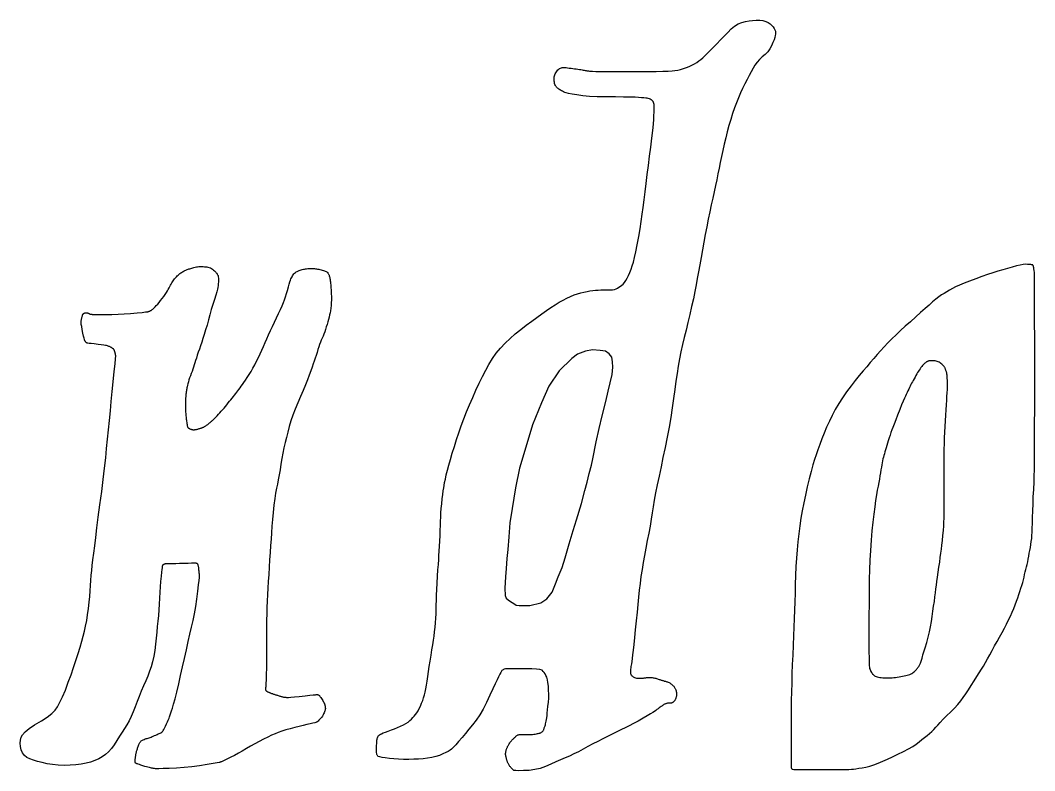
# Model space of a CAD drawing. Header units: millimetres. Extents: x 18.82 to 24.68, y 13.25 to 16.23.
# Drawn here: x 21.241 to 24.679, y 13.547 to 16.089 of the extents above; entities that cross this region are included whole.
import ezdxf

# ---------------------------------------------------------------- set-up
doc = ezdxf.new("R2010")
doc.units = ezdxf.units.MM
doc.layers.add('shape_1', color=5, linetype='Continuous')

msp = doc.modelspace()

# ---------------------------------------------------------------- linework, layer by layer
at = {"layer": 'shape_1'}
for points in [[(22.4616, 13.6702), (22.4656, 13.6722), (22.4714, 13.6747), (22.4789, 13.6777), (22.4882, 13.6811), (22.4992, 13.6849), (22.5099, 13.689), (22.5202, 13.6932), (22.5301, 13.6976), (22.5397, 13.7022), (22.5482, 13.7069), (22.5555, 13.7117), (22.5617, 13.7166), (22.5669, 13.7216), (22.5718, 13.7267), (22.5764, 13.7321), (22.5808, 13.7376), (22.585, 13.7432), (22.5892, 13.7498), (22.5933, 13.7573), (22.5974, 13.7658), (22.6014, 13.7752), (22.605, 13.7846), (22.6081, 13.7941), (22.6108, 13.8037), (22.613, 13.8133), (22.6152, 13.8244), (22.6175, 13.8369), (22.6198, 13.8508), (22.6221, 13.8662), (22.6246, 13.8826), (22.6274, 13.9), (22.6303, 13.9184), (22.6335, 13.9378), (22.6364, 13.956), (22.639, 13.9729), (22.6414, 13.9887), (22.6435, 14.0031), (22.6454, 14.0179), (22.647, 14.0328), (22.6483, 14.0481), (22.6494, 14.0636), (22.6502, 14.0789), (22.6508, 14.0941), (22.6512, 14.1091), (22.6514, 14.124), (22.6519, 14.1412), (22.6528, 14.1605), (22.654, 14.1821), (22.6555, 14.206), (22.6569, 14.2272), (22.6581, 14.2459), (22.6592, 14.2621), (22.6602, 14.2757), (22.6612, 14.2907), (22.6622, 14.307), (22.6631, 14.3248), (22.6641, 14.3439), (22.6648, 14.3616), (22.6654, 14.3778), (22.6659, 14.3926), (22.6661, 14.4059), (22.6668, 14.4201), (22.668, 14.4352), (22.6696, 14.4511), (22.6716, 14.468), (22.6734, 14.4826), (22.675, 14.4949), (22.6764, 14.5051), (22.6776, 14.513), (22.6794, 14.5229), (22.682, 14.5348), (22.6851, 14.5487), (22.6889, 14.5646), (22.6936, 14.5822), (22.699, 14.6016), (22.7053, 14.6226), (22.7124, 14.6454), (22.7198, 14.6684), (22.7277, 14.6916), (22.736, 14.715), (22.7447, 14.7387), (22.754, 14.7626), (22.7639, 14.7868), (22.7745, 14.8112), (22.7857, 14.8359), (22.7968, 14.8595), (22.8077, 14.882), (22.8186, 14.9033), (22.8293, 14.9235), (22.8413, 14.9428), (22.8546, 14.9612), (22.8691, 14.9787), (22.8849, 14.9953), (22.9015, 15.0114), (22.9189, 15.0268), (22.9371, 15.0417), (22.9562, 15.056), (22.9745, 15.0695), (22.9919, 15.0823), (23.0086, 15.0944), (23.0245, 15.1057), (23.0397, 15.116), (23.0542, 15.1254), (23.068, 15.1338), (23.0812, 15.1413), (23.094, 15.1479), (23.1063, 15.1536), (23.1183, 15.1584), (23.1298, 15.1623), (23.1409, 15.1656), (23.1516, 15.1684), (23.1619, 15.1706), (23.1717, 15.1723), (23.1814, 15.1736), (23.1907, 15.1745), (23.1999, 15.1752), (23.2088, 15.1755), (23.2174, 15.1757), (23.2257, 15.1757), (23.2337, 15.1757), (23.2413, 15.1755), (23.2484, 15.176), (23.2547, 15.1772), (23.2604, 15.179), (23.2654, 15.1816), (23.2703, 15.1845), (23.2751, 15.1878), (23.2798, 15.1914), (23.2844, 15.1954), (23.289, 15.2008), (23.2936, 15.2074), (23.2983, 15.2154), (23.303, 15.2247), (23.3074, 15.2347), (23.3116, 15.2455), (23.3155, 15.257), (23.3191, 15.2692), (23.3231, 15.2853), (23.3275, 15.305), (23.3322, 15.3286), (23.3373, 15.356), (23.3418, 15.3823), (23.3458, 15.4076), (23.3492, 15.4319), (23.352, 15.4552), (23.3551, 15.4803), (23.3585, 15.5073), (23.3621, 15.5361), (23.366, 15.5667), (23.3699, 15.5974), (23.3738, 15.6281), (23.3778, 15.6589), (23.3818, 15.6897), (23.3849, 15.7159), (23.387, 15.7375), (23.3883, 15.7545), (23.3887, 15.7669), (23.389, 15.7775), (23.3892, 15.7864), (23.3894, 15.7935), (23.3895, 15.7988), (23.3892, 15.8035), (23.3885, 15.8075), (23.3873, 15.8109), (23.3857, 15.8135), (23.3838, 15.8159), (23.3816, 15.8181), (23.3791, 15.8199), (23.3763, 15.8214), (23.3732, 15.8227), (23.3696, 15.8238), (23.3656, 15.8246), (23.3613, 15.8252), (23.355, 15.8259), (23.3468, 15.8266), (23.3367, 15.8273), (23.3247, 15.828), (23.3076, 15.8286), (23.2854, 15.829), (23.2582, 15.8292), (23.2258, 15.8292), (23.1966, 15.8299), (23.1705, 15.8312), (23.1474, 15.8333), (23.1274, 15.836), (23.1113, 15.8385), (23.0992, 15.8408), (23.091, 15.8428), (23.0867, 15.8447), (23.0827, 15.8466), (23.0789, 15.8484), (23.0754, 15.8503), (23.0722, 15.8521), (23.0693, 15.8539), (23.0667, 15.8557), (23.0644, 15.8574), (23.0624, 15.859), (23.0605, 15.8606), (23.0588, 15.8623), (23.0572, 15.8641), (23.0558, 15.8658), (23.0546, 15.8682), (23.0534, 15.8712), (23.0523, 15.8747), (23.0514, 15.8789), (23.0507, 15.8829), (23.0504, 15.8867), (23.0503, 15.8903), (23.0505, 15.8937), (23.0511, 15.8971), (23.0519, 15.9006), (23.053, 15.9041), (23.0544, 15.9077), (23.0561, 15.9111), (23.0582, 15.9144), (23.0606, 15.9176), (23.0634, 15.9206), (23.0663, 15.9231), (23.0692, 15.9252), (23.0721, 15.9268), (23.0752, 15.9279), (23.0782, 15.9286), (23.0813, 15.929), (23.0844, 15.9291), (23.0876, 15.9289), (23.0915, 15.9285), (23.0962, 15.928), (23.1016, 15.9273), (23.1079, 15.9264), (23.1139, 15.9256), (23.1198, 15.9248), (23.1256, 15.9241), (23.1311, 15.9235), (23.1363, 15.9228), (23.141, 15.922), (23.1452, 15.9213), (23.1491, 15.9205), (23.1527, 15.9198), (23.156, 15.9192), (23.159, 15.9186), (23.1618, 15.9182), (23.1645, 15.9178), (23.1673, 15.9173), (23.1702, 15.9169), (23.1731, 15.9165), (23.1801, 15.9162), (23.1915, 15.916), (23.207, 15.9159), (23.2268, 15.9159), (23.2461, 15.9159), (23.2649, 15.9159), (23.2832, 15.9159), (23.3011, 15.9159), (23.3213, 15.9159), (23.3438, 15.9159), (23.3687, 15.9159), (23.3958, 15.9159), (23.4184, 15.9161), (23.4367, 15.9166), (23.4505, 15.9174), (23.4598, 15.9184), (23.4693, 15.9201), (23.4789, 15.9224), (23.4887, 15.9253), (23.4987, 15.9289), (23.5082, 15.9328), (23.5172, 15.9369), (23.5258, 15.9414), (23.5339, 15.9462), (23.5414, 15.9511), (23.5482, 15.9563), (23.5544, 15.9616), (23.5599, 15.9671), (23.5674, 15.9746), (23.5768, 15.9841), (23.5882, 15.9956), (23.6015, 16.0092), (23.6144, 16.0223), (23.6269, 16.0351), (23.6389, 16.0475), (23.6505, 16.0595), (23.6623, 16.0692), (23.6743, 16.0767), (23.6864, 16.0818), (23.6988, 16.0847), (23.711, 16.0868), (23.7232, 16.0882), (23.7353, 16.0889), (23.7474, 16.0889), (23.7582, 16.0877), (23.7677, 16.0852), (23.776, 16.0814), (23.783, 16.0764), (23.7888, 16.0714), (23.7933, 16.0665), (23.7967, 16.0616), (23.7989, 16.0568), (23.8003, 16.0519), (23.801, 16.047), (23.8009, 16.0421), (23.8001, 16.0371), (23.7984, 16.0307), (23.7957, 16.0227), (23.7921, 16.0133), (23.7875, 16.0023), (23.7816, 15.992), (23.7743, 15.9824), (23.7655, 15.9734), (23.7554, 15.9651), (23.7462, 15.9563), (23.7381, 15.9469), (23.7311, 15.9369), (23.725, 15.9263), (23.7185, 15.9147), (23.7117, 15.9021), (23.7044, 15.8884), (23.6967, 15.8737), (23.6892, 15.8584), (23.682, 15.8427), (23.6751, 15.8265), (23.6685, 15.8098), (23.6619, 15.792), (23.6555, 15.7732), (23.6492, 15.7533), (23.643, 15.7324), (23.6372, 15.7114), (23.6319, 15.6903), (23.6269, 15.6692), (23.6223, 15.6479), (23.6178, 15.6273), (23.6136, 15.6072), (23.6095, 15.5876), (23.6056, 15.5686), (23.6015, 15.549), (23.5972, 15.5288), (23.5927, 15.5079), (23.588, 15.4864), (23.5831, 15.4638), (23.5781, 15.4401), (23.573, 15.4153), (23.5677, 15.3895), (23.5626, 15.3635), (23.5577, 15.3374), (23.5529, 15.3112), (23.5483, 15.285), (23.5439, 15.26), (23.5397, 15.2363), (23.5357, 15.214), (23.5319, 15.1929), (23.5275, 15.1702), (23.5223, 15.1458), (23.5165, 15.1198), (23.5101, 15.0922), (23.5037, 15.0654), (23.4975, 15.0395), (23.4914, 15.0145), (23.4854, 14.9903), (23.48, 14.966), (23.4751, 14.9417), (23.4708, 14.9172), (23.467, 14.8927), (23.4631, 14.8663), (23.4591, 14.8381), (23.4549, 14.808), (23.4506, 14.7762), (23.4456, 14.7436), (23.4399, 14.7103), (23.4334, 14.6763), (23.4263, 14.6416), (23.4194, 14.6081), (23.4127, 14.576), (23.4061, 14.545), (23.3998, 14.5154), (23.3943, 14.4881), (23.3897, 14.4631), (23.3859, 14.4405), (23.3831, 14.4202), (23.3796, 14.3986), (23.3756, 14.3757), (23.371, 14.3516), (23.3659, 14.3262), (23.3611, 14.3011), (23.3565, 14.2765), (23.3523, 14.2523), (23.3483, 14.2285), (23.3448, 14.2049), (23.3417, 14.1815), (23.339, 14.1582), (23.3367, 14.1352), (23.3342, 14.1103), (23.3315, 14.0835), (23.3286, 14.0549), (23.3255, 14.0245), (23.3228, 13.9978), (23.3203, 13.9748), (23.3183, 13.9555), (23.3165, 13.94), (23.3149, 13.9271), (23.3136, 13.9168), (23.3125, 13.9093), (23.3116, 13.9044), (23.3108, 13.8997), (23.3103, 13.8953), (23.3098, 13.891), (23.3095, 13.887), (23.3093, 13.8834), (23.3093, 13.8804), (23.3094, 13.8778), (23.3096, 13.8757), (23.3101, 13.8737), (23.311, 13.8719), (23.3122, 13.8701), (23.3137, 13.8685), (23.3156, 13.8669), (23.3178, 13.8654), (23.3203, 13.864), (23.3233, 13.8626), (23.3264, 13.8615), (23.3297, 13.8607), (23.3331, 13.8602), (23.3368, 13.86), (23.3403, 13.86), (23.3437, 13.86), (23.347, 13.8602), (23.3501, 13.8605), (23.353, 13.8608), (23.3556, 13.8611), (23.3578, 13.8615), (23.3598, 13.8618), (23.3618, 13.8621), (23.3638, 13.8623), (23.3658, 13.8624), (23.3679, 13.8624), (23.37, 13.8625), (23.3724, 13.8625), (23.3748, 13.8626), (23.3775, 13.8626), (23.3802, 13.8625), (23.3829, 13.8622), (23.3858, 13.8618), (23.3887, 13.8613), (23.3916, 13.8606), (23.3946, 13.8599), (23.3976, 13.859), (23.4006, 13.8581), (23.4034, 13.8571), (23.4061, 13.8563), (23.4086, 13.8555), (23.411, 13.8547), (23.4132, 13.854), (23.4155, 13.8533), (23.4176, 13.8526), (23.4197, 13.852), (23.4218, 13.8514), (23.4239, 13.8508), (23.426, 13.8503), (23.4281, 13.8498), (23.4304, 13.8492), (23.4327, 13.8485), (23.435, 13.8476), (23.4375, 13.8467), (23.4398, 13.8456), (23.4421, 13.8444), (23.4442, 13.8431), (23.4461, 13.8417), (23.4479, 13.8404), (23.4494, 13.8392), (23.4508, 13.8382), (23.4519, 13.8372), (23.4531, 13.836), (23.4544, 13.8346), (23.4557, 13.8329), (23.457, 13.8311), (23.4583, 13.8291), (23.4595, 13.8271), (23.4607, 13.825), (23.4619, 13.8228), (23.4629, 13.8204), (23.4638, 13.8178), (23.4646, 13.815), (23.4652, 13.8121), (23.4656, 13.8093), (23.4657, 13.8067), (23.4656, 13.8042), (23.4652, 13.8019), (23.4648, 13.7998), (23.4643, 13.7977), (23.4639, 13.7957), (23.4634, 13.7938), (23.4628, 13.7921), (23.4622, 13.7904), (23.4615, 13.7889), (23.4608, 13.7875), (23.46, 13.7862), (23.4592, 13.7849), (23.4583, 13.7837), (23.4573, 13.7826), (23.4564, 13.7816), (23.4554, 13.7807), (23.4545, 13.7798), (23.4535, 13.7789), (23.4526, 13.7782), (23.4518, 13.7776), (23.4511, 13.7772), (23.4505, 13.7768), (23.4498, 13.7765), (23.449, 13.7763), (23.4483, 13.7762), (23.4475, 13.7761), (23.4465, 13.7761), (23.4452, 13.7761), (23.4437, 13.7761), (23.442, 13.776), (23.4403, 13.776), (23.4385, 13.7758), (23.4366, 13.7756), (23.4347, 13.7753), (23.4329, 13.7749), (23.4311, 13.7745), (23.4293, 13.774), (23.4276, 13.7734), (23.426, 13.7727), (23.4244, 13.7719), (23.4228, 13.7711), (23.4214, 13.7701), (23.4198, 13.7691), (23.4183, 13.768), (23.4167, 13.7669), (23.4152, 13.7658), (23.413, 13.7642), (23.4103, 13.7621), (23.407, 13.7597), (23.4032, 13.7568), (23.3991, 13.7538), (23.3948, 13.7507), (23.3902, 13.7474), (23.3853, 13.744), (23.3773, 13.7391), (23.3663, 13.7327), (23.3522, 13.7247), (23.335, 13.7152), (23.3191, 13.7066), (23.3044, 13.699), (23.2909, 13.6922), (23.2786, 13.6864), (23.265, 13.6798), (23.2499, 13.6724), (23.2335, 13.6643), (23.2156, 13.6554), (23.1982, 13.6464), (23.1812, 13.6375), (23.1646, 13.6285), (23.1485, 13.6195), (23.1327, 13.6112), (23.1173, 13.6036), (23.1022, 13.5966), (23.0875, 13.5904), (23.0721, 13.5838), (23.056, 13.5767), (23.0392, 13.5691), (23.0217, 13.5611), (23.0037, 13.5549), (22.9851, 13.5505), (22.966, 13.548), (22.9463, 13.5472), (22.9311, 13.547), (22.9205, 13.5472), (22.9143, 13.548), (22.9126, 13.5493), (22.9109, 13.5508), (22.9092, 13.5523), (22.9075, 13.5539), (22.9057, 13.5557), (22.904, 13.5575), (22.9024, 13.5595), (22.9009, 13.5615), (22.8995, 13.5636), (22.8982, 13.5657), (22.897, 13.5677), (22.8959, 13.5698), (22.8948, 13.5719), (22.8939, 13.5738), (22.893, 13.5757), (22.8923, 13.5775), (22.8917, 13.5791), (22.8911, 13.5807), (22.8906, 13.5824), (22.8901, 13.5841), (22.8896, 13.5857), (22.8891, 13.5875), (22.8886, 13.5894), (22.8881, 13.5914), (22.8876, 13.5935), (22.8872, 13.5955), (22.8868, 13.5974), (22.8864, 13.5991), (22.8862, 13.6008), (22.886, 13.6024), (22.886, 13.6041), (22.8861, 13.6058), (22.8863, 13.6076), (22.8866, 13.6096), (22.8871, 13.6119), (22.8876, 13.6144), (22.8883, 13.6172), (22.889, 13.6197), (22.8897, 13.6219), (22.8904, 13.6238), (22.8912, 13.6254), (22.892, 13.6271), (22.8928, 13.6287), (22.8937, 13.6304), (22.8947, 13.6321), (22.8958, 13.634), (22.8971, 13.6361), (22.8985, 13.6384), (22.9002, 13.6409), (22.9019, 13.6433), (22.9037, 13.6456), (22.9057, 13.6479), (22.9077, 13.6501), (22.9097, 13.6521), (22.9115, 13.654), (22.9133, 13.6557), (22.9149, 13.6573), (22.9165, 13.6589), (22.9181, 13.6604), (22.9197, 13.662), (22.9212, 13.6635), (22.9228, 13.6649), (22.9243, 13.6661), (22.926, 13.6673), (22.9276, 13.6683), (22.9296, 13.669), (22.9318, 13.6695), (22.9344, 13.6698), (22.9373, 13.6697), (22.9404, 13.6697), (22.9436, 13.6696), (22.9469, 13.6696), (22.9503, 13.6695), (22.9541, 13.6694), (22.9582, 13.6694), (22.9628, 13.6693), (22.9677, 13.6692), (22.9725, 13.6694), (22.9772, 13.6697), (22.9819, 13.6703), (22.9864, 13.6711), (22.9904, 13.6718), (22.9939, 13.6725), (22.9969, 13.6731), (22.9994, 13.6736), (23.0016, 13.6743), (23.0036, 13.6749), (23.0052, 13.6756), (23.0067, 13.6764), (23.0081, 13.6773), (23.0094, 13.6784), (23.0108, 13.6795), (23.0121, 13.6807), (23.0133, 13.6822), (23.0142, 13.6838), (23.0151, 13.6856), (23.0157, 13.6876), (23.0164, 13.6897), (23.0172, 13.6919), (23.018, 13.6942), (23.0189, 13.6966), (23.0198, 13.6993), (23.0207, 13.7024), (23.0218, 13.7059), (23.0228, 13.7098), (23.0238, 13.7145), (23.0248, 13.72), (23.0256, 13.7263), (23.0264, 13.7335), (23.0273, 13.7424), (23.0284, 13.7529), (23.0297, 13.765), (23.0312, 13.7788), (23.032, 13.7926), (23.0323, 13.8063), (23.0319, 13.82), (23.0309, 13.8337), (23.0295, 13.8455), (23.0277, 13.8553), (23.0255, 13.8633), (23.0229, 13.8693), (23.02, 13.8747), (23.0169, 13.8794), (23.0135, 13.8835), (23.0098, 13.887), (23.0022, 13.8896), (22.9908, 13.8913), (22.9754, 13.8922), (22.9561, 13.8922), (22.939, 13.8922), (22.9241, 13.8922), (22.9113, 13.8922), (22.9007, 13.8922), (22.8922, 13.892), (22.8858, 13.8916), (22.8815, 13.891), (22.8793, 13.8902), (22.8773, 13.8891), (22.8754, 13.8876), (22.8736, 13.8859), (22.8719, 13.8838), (22.8694, 13.8797), (22.8661, 13.8736), (22.862, 13.8653), (22.8571, 13.855), (22.8506, 13.8412), (22.8426, 13.8238), (22.8329, 13.8028), (22.8217, 13.7782), (22.8102, 13.7559), (22.7984, 13.7358), (22.7863, 13.718), (22.774, 13.7025), (22.7618, 13.6875), (22.75, 13.6731), (22.7383, 13.6592), (22.7269, 13.646), (22.7171, 13.635), (22.7091, 13.6265), (22.7026, 13.6203), (22.6979, 13.6165), (22.6914, 13.6124), (22.6833, 13.6082), (22.6735, 13.6037), (22.662, 13.599), (22.6496, 13.5951), (22.6362, 13.5919), (22.6219, 13.5894), (22.6067, 13.5877), (22.5909, 13.5864), (22.5745, 13.5856), (22.5576, 13.5851), (22.5401, 13.5851), (22.5235, 13.5856), (22.5076, 13.5866), (22.4926, 13.5881), (22.4783, 13.5901), (22.4673, 13.592), (22.4593, 13.5936), (22.4546, 13.5951), (22.453, 13.5964), (22.4517, 13.598), (22.4506, 13.5998), (22.4497, 13.6018), (22.4491, 13.6041), (22.4487, 13.6082), (22.4486, 13.6142), (22.4486, 13.622), (22.4488, 13.6317), (22.4491, 13.6397), (22.4495, 13.6459), (22.4499, 13.6505), (22.4504, 13.6533), (22.4511, 13.656), (22.4519, 13.6587), (22.4528, 13.6612), (22.4539, 13.6636), (22.4557, 13.6659), (22.4583, 13.6681)], [(21.29, 13.7021), (21.3134, 13.7154), (21.3329, 13.7281), (21.3484, 13.7404), (21.3599, 13.7522), (21.3674, 13.7636), (21.3756, 13.7787), (21.3844, 13.7975), (21.394, 13.8201), (21.4041, 13.8464), (21.4136, 13.8719), (21.4222, 13.8967), (21.4301, 13.9208), (21.4372, 13.9441), (21.4437, 13.9656), (21.4494, 13.9853), (21.4544, 14.0032), (21.4588, 14.0193), (21.4627, 14.0367), (21.4663, 14.0554), (21.4695, 14.0755), (21.4723, 14.0969), (21.4747, 14.1175), (21.4766, 14.1372), (21.478, 14.156), (21.479, 14.1741), (21.4802, 14.1917), (21.4817, 14.2089), (21.4834, 14.2256), (21.4853, 14.242), (21.4876, 14.2614), (21.4903, 14.2837), (21.4934, 14.309), (21.4969, 14.3373), (21.501, 14.3697), (21.5058, 14.4063), (21.5112, 14.4472), (21.5173, 14.4922), (21.5227, 14.5338), (21.5272, 14.5721), (21.5309, 14.607), (21.5339, 14.6385), (21.5369, 14.6701), (21.54, 14.7018), (21.5432, 14.7337), (21.5465, 14.7656), (21.5498, 14.7981), (21.5531, 14.8311), (21.5565, 14.8646), (21.56, 14.8987), (21.5625, 14.9247), (21.5641, 14.9425), (21.5648, 14.9521), (21.5647, 14.9536), (21.5644, 14.955), (21.5642, 14.9564), (21.5639, 14.9577), (21.5635, 14.959), (21.5632, 14.9602), (21.5629, 14.9614), (21.5626, 14.9624), (21.5623, 14.9635), (21.562, 14.9644), (21.5618, 14.9654), (21.5615, 14.9663), (21.5613, 14.9671), (21.5611, 14.968), (21.5609, 14.9688), (21.5606, 14.9696), (21.5604, 14.9703), (21.5601, 14.971), (21.5598, 14.9717), (21.5594, 14.9723), (21.5591, 14.9729), (21.5587, 14.9735), (21.5583, 14.974), (21.5579, 14.9745), (21.5574, 14.975), (21.5568, 14.9756), (21.5561, 14.9762), (21.5553, 14.9769), (21.5543, 14.9777), (21.5532, 14.9785), (21.5519, 14.9793), (21.5505, 14.9801), (21.5489, 14.981), (21.5473, 14.9818), (21.5455, 14.9826), (21.5437, 14.9834), (21.5417, 14.9842), (21.5394, 14.9851), (21.5367, 14.9859), (21.5336, 14.9869), (21.5301, 14.9878), (21.5242, 14.9888), (21.5159, 14.99), (21.5052, 14.9912), (21.4922, 14.9925), (21.482, 14.9936), (21.4748, 14.9944), (21.4705, 14.995), (21.4692, 14.9953), (21.4679, 14.9957), (21.4666, 14.9963), (21.4655, 14.9969), (21.4644, 14.9977), (21.4635, 14.9985), (21.4626, 14.9995), (21.4618, 15.0005), (21.4611, 15.0016), (21.4604, 15.0029), (21.4598, 15.0043), (21.4592, 15.0059), (21.4586, 15.0076), (21.4575, 15.012), (21.4559, 15.0191), (21.4538, 15.0289), (21.4513, 15.0414), (21.4494, 15.0515), (21.4481, 15.059), (21.4475, 15.0641), (21.4475, 15.0667), (21.4477, 15.0693), (21.448, 15.0719), (21.4484, 15.0745), (21.449, 15.0772), (21.4496, 15.0796), (21.4502, 15.0819), (21.4507, 15.084), (21.4512, 15.0859), (21.4516, 15.0875), (21.452, 15.0887), (21.4522, 15.0896), (21.4524, 15.0902), (21.4526, 15.0907), (21.4527, 15.0912), (21.4529, 15.0917), (21.4531, 15.0922), (21.4533, 15.0927), (21.4535, 15.0931), (21.4538, 15.0935), (21.454, 15.0938), (21.4542, 15.0941), (21.4544, 15.0944), (21.4546, 15.0946), (21.4548, 15.0948), (21.455, 15.095), (21.4552, 15.0952), (21.4554, 15.0954), (21.4557, 15.0957), (21.456, 15.0959), (21.4563, 15.0961), (21.4566, 15.0963), (21.4569, 15.0965), (21.4573, 15.0966), (21.4577, 15.0968), (21.4581, 15.097), (21.4585, 15.0971), (21.4589, 15.0973), (21.4595, 15.0974), (21.46, 15.0976), (21.4607, 15.0978), (21.4613, 15.0979), (21.462, 15.098), (21.4628, 15.098), (21.4635, 15.098), (21.4643, 15.098), (21.465, 15.098), (21.4658, 15.0979), (21.4665, 15.0979), (21.4673, 15.0978), (21.4681, 15.0976), (21.469, 15.0975), (21.47, 15.0972), (21.4709, 15.097), (21.4718, 15.0967), (21.4725, 15.0964), (21.4732, 15.0962), (21.474, 15.0958), (21.4747, 15.0955), (21.4754, 15.0951), (21.4762, 15.0946), (21.4768, 15.0942), (21.4773, 15.0939), (21.4777, 15.0937), (21.478, 15.0936), (21.4782, 15.0935), (21.4784, 15.0934), (21.4785, 15.0933), (21.4786, 15.0933), (21.4787, 15.0932), (21.4788, 15.0932), (21.4789, 15.0932), (21.479, 15.0932), (21.4792, 15.0931), (21.4794, 15.0931), (21.4798, 15.0931), (21.4802, 15.093), (21.4809, 15.093), (21.4821, 15.0929), (21.4836, 15.0929), (21.4854, 15.0928), (21.4876, 15.0928), (21.4901, 15.0927), (21.4929, 15.0927), (21.496, 15.0926), (21.5034, 15.0926), (21.5152, 15.0926), (21.5313, 15.0926), (21.5517, 15.0926), (21.5725, 15.0931), (21.5937, 15.0942), (21.6153, 15.0958), (21.6372, 15.0979), (21.6542, 15.0996), (21.6662, 15.1009), (21.6731, 15.1018), (21.675, 15.1022), (21.6769, 15.1028), (21.6786, 15.1033), (21.6802, 15.104), (21.6817, 15.1047), (21.6831, 15.1054), (21.6846, 15.1062), (21.686, 15.1071), (21.6873, 15.108), (21.6887, 15.109), (21.69, 15.1102), (21.6914, 15.1114), (21.6928, 15.1129), (21.695, 15.1152), (21.6981, 15.1184), (21.7021, 15.1225), (21.7069, 15.1274), (21.7118, 15.133), (21.7169, 15.1393), (21.7222, 15.1461), (21.7276, 15.1536), (21.7324, 15.1604), (21.7364, 15.1667), (21.7399, 15.1724), (21.7427, 15.1775), (21.7453, 15.1824), (21.7479, 15.187), (21.7503, 15.1912), (21.7526, 15.1953), (21.7549, 15.1991), (21.7572, 15.2028), (21.7595, 15.2064), (21.7619, 15.2097), (21.7644, 15.2131), (21.7672, 15.2164), (21.7702, 15.2197), (21.7735, 15.223), (21.7766, 15.2259), (21.7796, 15.2285), (21.7825, 15.2309), (21.7852, 15.2329), (21.788, 15.2348), (21.7909, 15.2366), (21.7937, 15.2382), (21.7967, 15.2398), (21.7995, 15.2411), (21.8022, 15.2424), (21.8049, 15.2436), (21.8074, 15.2446), (21.8101, 15.2456), (21.8129, 15.2466), (21.8159, 15.2475), (21.8189, 15.2484), (21.8223, 15.2494), (21.8259, 15.2504), (21.8299, 15.2515), (21.8342, 15.2526), (21.8383, 15.2535), (21.8424, 15.2541), (21.8463, 15.2544), (21.8501, 15.2545), (21.8539, 15.2545), (21.8577, 15.2545), (21.8615, 15.2544), (21.8653, 15.2543), (21.8691, 15.254), (21.8731, 15.2534), (21.8772, 15.2525), (21.8814, 15.2514), (21.8854, 15.2499), (21.8891, 15.2479), (21.8927, 15.2456), (21.896, 15.2428), (21.899, 15.2403), (21.9016, 15.2379), (21.9038, 15.2358), (21.9057, 15.2339), (21.9074, 15.2318), (21.9089, 15.2295), (21.9102, 15.2269), (21.9114, 15.2241), (21.9122, 15.2203), (21.9127, 15.2156), (21.9128, 15.2098), (21.9127, 15.203), (21.9123, 15.1964), (21.9116, 15.1901), (21.9106, 15.1841), (21.9093, 15.1782), (21.907, 15.1696), (21.9037, 15.158), (21.8993, 15.1436), (21.8939, 15.1263), (21.8887, 15.1089), (21.8836, 15.0915), (21.8788, 15.074), (21.8741, 15.0565), (21.8695, 15.0401), (21.8649, 15.025), (21.8605, 15.0111), (21.8561, 14.9983), (21.852, 14.9863), (21.8481, 14.9749), (21.8445, 14.9642), (21.8412, 14.9542), (21.8382, 14.9449), (21.8355, 14.9363), (21.833, 14.9285), (21.8308, 14.9213), (21.8285, 14.9141), (21.8259, 14.9068), (21.8233, 14.8996), (21.8204, 14.8922), (21.8177, 14.885), (21.8153, 14.8779), (21.813, 14.871), (21.8109, 14.8642), (21.8091, 14.858), (21.8077, 14.8526), (21.8067, 14.8478), (21.806, 14.8437), (21.8054, 14.84), (21.8048, 14.8366), (21.8043, 14.8335), (21.8039, 14.8308), (21.8035, 14.8281), (21.8031, 14.8254), (21.8028, 14.8226), (21.8026, 14.8198), (21.8023, 14.8172), (21.8021, 14.8147), (21.8019, 14.8123), (21.8017, 14.81), (21.8016, 14.8067), (21.8015, 14.8025), (21.8015, 14.7973), (21.8014, 14.7911), (21.8014, 14.7854), (21.8014, 14.78), (21.8014, 14.775), (21.8013, 14.7704), (21.8014, 14.7659), (21.8016, 14.7615), (21.8018, 14.7572), (21.8022, 14.753), (21.8026, 14.7489), (21.803, 14.7451), (21.8033, 14.7413), (21.8037, 14.7378), (21.8042, 14.7342), (21.8047, 14.7305), (21.8053, 14.7267), (21.806, 14.7229), (21.8065, 14.7197), (21.807, 14.717), (21.8074, 14.7149), (21.8078, 14.7133), (21.8081, 14.712), (21.8084, 14.711), (21.8086, 14.7102), (21.8089, 14.7097), (21.8093, 14.7092), (21.8097, 14.7088), (21.8102, 14.7083), (21.8108, 14.7079), (21.8116, 14.7074), (21.8126, 14.7069), (21.8137, 14.7063), (21.8151, 14.7056), (21.8164, 14.705), (21.8178, 14.7044), (21.8191, 14.7039), (21.8205, 14.7034), (21.8219, 14.7029), (21.8233, 14.7026), (21.8247, 14.7023), (21.8262, 14.702), (21.8278, 14.7019), (21.8295, 14.7019), (21.8313, 14.702), (21.8332, 14.7022), (21.8351, 14.7025), (21.8371, 14.7028), (21.839, 14.7033), (21.841, 14.7038), (21.843, 14.7044), (21.8452, 14.705), (21.8474, 14.7057), (21.8498, 14.7064), (21.852, 14.7071), (21.8541, 14.7077), (21.8561, 14.7084), (21.8579, 14.709), (21.8595, 14.7096), (21.8609, 14.7102), (21.8621, 14.7107), (21.863, 14.7112), (21.8643, 14.7119), (21.8658, 14.7129), (21.8677, 14.7141), (21.8698, 14.7155), (21.872, 14.7169), (21.8742, 14.7185), (21.8764, 14.7201), (21.8786, 14.7217), (21.8807, 14.7233), (21.8827, 14.7249), (21.8845, 14.7265), (21.8863, 14.728), (21.8881, 14.7296), (21.8899, 14.7312), (21.8918, 14.7328), (21.8937, 14.7345), (21.8963, 14.737), (21.8997, 14.7402), (21.9038, 14.7443), (21.9086, 14.7492), (21.9133, 14.7542), (21.918, 14.7594), (21.9226, 14.7646), (21.9272, 14.77), (21.9317, 14.7755), (21.9364, 14.7811), (21.9411, 14.7868), (21.9458, 14.7926), (21.9504, 14.7983), (21.9549, 14.8038), (21.9593, 14.8091), (21.9635, 14.8143), (21.9676, 14.8193), (21.9714, 14.8242), (21.9751, 14.829), (21.9786, 14.8336), (21.9823, 14.8385), (21.9861, 14.8438), (21.99, 14.8494), (21.9941, 14.8553), (21.9988, 14.8622), (22.0042, 14.8702), (22.0102, 14.8791), (22.0169, 14.889), (22.0234, 14.8995), (22.0298, 14.9105), (22.0361, 14.9222), (22.0423, 14.9344), (22.0482, 14.9467), (22.054, 14.9591), (22.0596, 14.9717), (22.065, 14.9843), (22.0707, 14.9972), (22.0766, 15.0104), (22.0828, 15.0239), (22.0892, 15.0377), (22.0958, 15.0518), (22.1027, 15.0662), (22.1097, 15.081), (22.1169, 15.0961), (22.1232, 15.1098), (22.1286, 15.1221), (22.1331, 15.133), (22.1367, 15.1424), (22.1401, 15.1524), (22.1435, 15.163), (22.1467, 15.174), (22.1498, 15.1857), (22.1526, 15.1954), (22.155, 15.2032), (22.1571, 15.209), (22.1587, 15.2129), (22.1605, 15.2166), (22.1624, 15.2202), (22.1644, 15.2237), (22.1664, 15.2271), (22.1686, 15.23), (22.171, 15.2325), (22.1735, 15.2347), (22.1762, 15.2364), (22.1792, 15.238), (22.1824, 15.2395), (22.1859, 15.241), (22.1897, 15.2423), (22.1934, 15.2435), (22.1971, 15.2445), (22.2007, 15.2454), (22.2042, 15.246), (22.2079, 15.2466), (22.2116, 15.2472), (22.2155, 15.2477), (22.2194, 15.2482), (22.2233, 15.2484), (22.2271, 15.2485), (22.2308, 15.2484), (22.2344, 15.248), (22.238, 15.2477), (22.2417, 15.2473), (22.2454, 15.2469), (22.2491, 15.2464), (22.2529, 15.2457), (22.2568, 15.2449), (22.2607, 15.2438), (22.2648, 15.2426), (22.2684, 15.2414), (22.2718, 15.2402), (22.2748, 15.239), (22.2775, 15.2379), (22.2798, 15.2367), (22.2817, 15.2354), (22.2831, 15.2341), (22.2841, 15.2327), (22.2851, 15.2312), (22.286, 15.2294), (22.2869, 15.2275), (22.2877, 15.2253), (22.2885, 15.2229), (22.2893, 15.2203), (22.29, 15.2174), (22.2907, 15.2142), (22.2914, 15.2107), (22.292, 15.2068), (22.2925, 15.2026), (22.293, 15.1979), (22.2935, 15.1917), (22.2941, 15.1839), (22.2946, 15.1745), (22.2953, 15.1634), (22.2956, 15.1527), (22.2956, 15.1424), (22.2953, 15.1323), (22.2946, 15.1225), (22.2938, 15.1135), (22.2926, 15.1052), (22.2912, 15.0976), (22.2896, 15.0909), (22.2877, 15.0836), (22.2856, 15.0758), (22.2833, 15.0675), (22.2808, 15.0587), (22.2782, 15.0502), (22.2756, 15.0419), (22.2729, 15.034), (22.2701, 15.0262), (22.2673, 15.0188), (22.2644, 15.0117), (22.2615, 15.0049), (22.2585, 14.9984), (22.2556, 14.9911), (22.2527, 14.9828), (22.2498, 14.9736), (22.2469, 14.9636), (22.2439, 14.9537), (22.2408, 14.9439), (22.2375, 14.9343), (22.2341, 14.9248), (22.2301, 14.9138), (22.2255, 14.9011), (22.2204, 14.8868), (22.2147, 14.871), (22.2079, 14.8536), (22.2001, 14.8348), (22.1913, 14.8145), (22.1814, 14.7927), (22.1726, 14.7716), (22.1649, 14.7513), (22.1584, 14.7316), (22.1529, 14.7127), (22.1479, 14.6942), (22.1431, 14.676), (22.1388, 14.6582), (22.1347, 14.6407), (22.131, 14.6228), (22.1276, 14.6045), (22.1244, 14.5857), (22.1215, 14.5665), (22.1186, 14.5487), (22.1157, 14.5323), (22.1127, 14.5174), (22.1097, 14.5038), (22.1067, 14.4876), (22.1038, 14.4685), (22.101, 14.4466), (22.0983, 14.422), (22.0959, 14.3982), (22.0939, 14.3752), (22.0923, 14.353), (22.091, 14.3317), (22.0896, 14.3093), (22.0881, 14.286), (22.0864, 14.2616), (22.0847, 14.2363), (22.0831, 14.2118), (22.0816, 14.1882), (22.0803, 14.1654), (22.0791, 14.1435), (22.0781, 14.1217), (22.0773, 14.1), (22.0766, 14.0783), (22.076, 14.0567), (22.0756, 14.0346), (22.0753, 14.0119), (22.0752, 13.9886), (22.0752, 13.9647), (22.0752, 13.943), (22.0752, 13.9235), (22.0752, 13.906), (22.0752, 13.8908), (22.075, 13.8769), (22.0747, 13.8644), (22.0743, 13.8534), (22.0737, 13.8438), (22.0733, 13.8362), (22.0729, 13.8309), (22.0728, 13.8276), (22.0727, 13.8264), (22.0726, 13.8254), (22.0726, 13.8245), (22.0725, 13.8236), (22.0725, 13.823), (22.0724, 13.8223), (22.0725, 13.8216), (22.0725, 13.821), (22.0726, 13.8204), (22.0728, 13.8198), (22.073, 13.8193), (22.0734, 13.8187), (22.0738, 13.8183), (22.0742, 13.8178), (22.0748, 13.8174), (22.0754, 13.8169), (22.0761, 13.8165), (22.0768, 13.816), (22.0777, 13.8155), (22.0786, 13.815), (22.0796, 13.8145), (22.0808, 13.8139), (22.0821, 13.8133), (22.0834, 13.8127), (22.085, 13.8121), (22.0867, 13.8114), (22.0886, 13.8106), (22.0908, 13.8098), (22.0932, 13.8089), (22.0955, 13.8081), (22.0977, 13.8073), (22.0998, 13.8066), (22.1017, 13.8059), (22.1038, 13.8052), (22.106, 13.8045), (22.1082, 13.8037), (22.1106, 13.803), (22.1131, 13.8023), (22.1156, 13.8015), (22.1181, 13.8008), (22.1208, 13.8), (22.1232, 13.7993), (22.1255, 13.7986), (22.1276, 13.798), (22.1296, 13.7975), (22.1316, 13.797), (22.1337, 13.7965), (22.1359, 13.7961), (22.1381, 13.7958), (22.1407, 13.7955), (22.1436, 13.7953), (22.1469, 13.7952), (22.1506, 13.7952), (22.1584, 13.7957), (22.1703, 13.7969), (22.1864, 13.7985), (22.2066, 13.8007), (22.2223, 13.8024), (22.2334, 13.8036), (22.2401, 13.8043), (22.2422, 13.8045), (22.244, 13.8047), (22.2454, 13.8048), (22.2464, 13.8048), (22.247, 13.8049), (22.2476, 13.8049), (22.2482, 13.8048), (22.2487, 13.8048), (22.2493, 13.8047), (22.2497, 13.8045), (22.2502, 13.8044), (22.2506, 13.8043), (22.251, 13.8042), (22.2513, 13.804), (22.2517, 13.8039), (22.252, 13.8037), (22.2523, 13.8035), (22.2526, 13.8033), (22.2529, 13.8031), (22.2532, 13.8029), (22.2534, 13.8026), (22.2537, 13.8024), (22.254, 13.8021), (22.2542, 13.8018), (22.2545, 13.8016), (22.2549, 13.8012), (22.2553, 13.8006), (22.256, 13.7999), (22.2567, 13.7991), (22.2579, 13.7975), (22.2595, 13.7952), (22.2617, 13.7921), (22.2642, 13.7882), (22.2664, 13.7847), (22.2682, 13.7818), (22.2696, 13.7793), (22.2705, 13.7773), (22.2713, 13.7756), (22.2719, 13.7743), (22.2723, 13.7733), (22.2725, 13.7727), (22.2727, 13.7721), (22.2729, 13.7715), (22.2732, 13.7708), (22.2733, 13.7701), (22.2736, 13.7692), (22.2738, 13.7679), (22.2742, 13.7664), (22.2745, 13.7646), (22.2748, 13.7629), (22.275, 13.7615), (22.2751, 13.7602), (22.2752, 13.7591), (22.2753, 13.758), (22.2753, 13.757), (22.2752, 13.7561), (22.2751, 13.7552), (22.2747, 13.7538), (22.2741, 13.7518), (22.2733, 13.7493), (22.2723, 13.7462), (22.271, 13.7429), (22.2693, 13.7395), (22.2674, 13.7358), (22.2652, 13.7319), (22.2627, 13.7281), (22.2598, 13.7245), (22.2567, 13.7211), (22.2532, 13.7179), (22.2505, 13.7153), (22.2483, 13.7134), (22.2469, 13.7122), (22.2462, 13.7118), (22.2454, 13.7113), (22.2446, 13.7109), (22.2438, 13.7105), (22.2429, 13.7102), (22.2394, 13.7094), (22.2331, 13.7079), (22.224, 13.7059), (22.2123, 13.7033), (22.1996, 13.7004), (22.1859, 13.697), (22.1712, 13.6932), (22.1556, 13.6891), (22.1412, 13.6849), (22.1279, 13.6807), (22.1157, 13.6764), (22.1047, 13.6721), (22.0927, 13.6669), (22.0797, 13.6609), (22.0657, 13.654), (22.0508, 13.6462), (22.0361, 13.6383), (22.0217, 13.6302), (22.0076, 13.622), (21.9938, 13.6136), (21.9805, 13.6059), (21.9676, 13.5988), (21.9552, 13.5925), (21.9432, 13.5867), (21.934, 13.5823), (21.9273, 13.5792), (21.9234, 13.5774), (21.9221, 13.577), (21.9208, 13.5765), (21.9194, 13.576), (21.9179, 13.5755), (21.9164, 13.5751), (21.9087, 13.5737), (21.8949, 13.5713), (21.875, 13.568), (21.8489, 13.5637), (21.8229, 13.5603), (21.797, 13.5576), (21.7711, 13.5558), (21.7454, 13.5548), (21.7253, 13.554), (21.711, 13.5537), (21.7024, 13.5536), (21.6994, 13.5538), (21.6967, 13.5541), (21.6941, 13.5544), (21.6916, 13.5548), (21.6893, 13.5551), (21.6864, 13.5557), (21.6828, 13.5564), (21.6787, 13.5574), (21.6739, 13.5585), (21.6687, 13.5599), (21.663, 13.5616), (21.6569, 13.5635), (21.6503, 13.5657), (21.645, 13.5675), (21.641, 13.5689), (21.6382, 13.5699), (21.6367, 13.5705), (21.6354, 13.5711), (21.6342, 13.5717), (21.6331, 13.5723), (21.6323, 13.5729), (21.6316, 13.5737), (21.631, 13.5745), (21.6306, 13.5755), (21.6304, 13.5766), (21.6303, 13.5778), (21.6303, 13.5791), (21.6304, 13.5804), (21.6306, 13.5817), (21.6308, 13.5833), (21.631, 13.5852), (21.6312, 13.5874), (21.6314, 13.5899), (21.6317, 13.5924), (21.632, 13.595), (21.6325, 13.5976), (21.6329, 13.6003), (21.6334, 13.603), (21.6339, 13.6055), (21.6345, 13.608), (21.635, 13.6103), (21.6357, 13.6128), (21.6364, 13.6153), (21.6371, 13.6179), (21.638, 13.6206), (21.6389, 13.6234), (21.6399, 13.6264), (21.641, 13.6295), (21.6422, 13.6328), (21.6433, 13.6358), (21.6443, 13.6383), (21.6452, 13.6404), (21.6461, 13.6422), (21.6471, 13.6438), (21.6483, 13.6453), (21.6496, 13.6466), (21.6511, 13.6478), (21.653, 13.6491), (21.6553, 13.6504), (21.658, 13.6517), (21.6611, 13.6531), (21.6644, 13.6544), (21.6677, 13.6556), (21.6713, 13.6566), (21.6749, 13.6575), (21.6785, 13.6585), (21.6819, 13.6597), (21.6853, 13.6611), (21.6886, 13.6625), (21.6922, 13.6641), (21.6961, 13.6658), (21.7002, 13.6676), (21.7047, 13.6695), (21.7087, 13.6713), (21.7123, 13.6728), (21.7154, 13.6743), (21.7181, 13.6756), (21.7205, 13.677), (21.7226, 13.6787), (21.7244, 13.6806), (21.7259, 13.6827), (21.7279, 13.6862), (21.7304, 13.6911), (21.7334, 13.6974), (21.737, 13.7052), (21.7402, 13.7122), (21.743, 13.7187), (21.7453, 13.7245), (21.7473, 13.7297), (21.7494, 13.7357), (21.7518, 13.7425), (21.7543, 13.7501), (21.7571, 13.7586), (21.7609, 13.7719), (21.7657, 13.7902), (21.7714, 13.8134), (21.7781, 13.8414), (21.7848, 13.8698), (21.7914, 13.8985), (21.7979, 13.9275), (21.8045, 13.9567), (21.8106, 13.9842), (21.8164, 14.0097), (21.8218, 14.0335), (21.8268, 14.0553), (21.8314, 14.0784), (21.8357, 14.1028), (21.8395, 14.1284), (21.8429, 14.1552), (21.8455, 14.1763), (21.8472, 14.1917), (21.8482, 14.2015), (21.8483, 14.2055), (21.8483, 14.2094), (21.8482, 14.2131), (21.848, 14.2166), (21.8476, 14.22), (21.8472, 14.2232), (21.8469, 14.2263), (21.8466, 14.2294), (21.8463, 14.2323), (21.846, 14.2351), (21.8455, 14.2377), (21.845, 14.2402), (21.8443, 14.2425), (21.8437, 14.2443), (21.8432, 14.2458), (21.8427, 14.2469), (21.8422, 14.2475), (21.8417, 14.248), (21.8411, 14.2485), (21.8404, 14.2488), (21.8397, 14.249), (21.8388, 14.2493), (21.8378, 14.2495), (21.8366, 14.2496), (21.8353, 14.2498), (21.8304, 14.2498), (21.8221, 14.2496), (21.8102, 14.2492), (21.7948, 14.2487), (21.781, 14.2483), (21.7687, 14.248), (21.758, 14.2478), (21.7487, 14.2478), (21.7414, 14.2477), (21.7361, 14.2475), (21.7327, 14.2472), (21.7312, 14.2469), (21.7299, 14.2465), (21.7287, 14.2461), (21.7276, 14.2457), (21.7266, 14.2453), (21.7257, 14.2448), (21.7249, 14.2442), (21.7243, 14.2436), (21.7237, 14.2429), (21.7232, 14.2421), (21.7229, 14.2413), (21.7226, 14.2405), (21.7224, 14.2396), (21.7222, 14.2385), (21.722, 14.2373), (21.7218, 14.2359), (21.7216, 14.2343), (21.721, 14.2287), (21.7201, 14.2192), (21.7187, 14.2057), (21.717, 14.1882), (21.7155, 14.1701), (21.7141, 14.1512), (21.7129, 14.1316), (21.7119, 14.1114), (21.7106, 14.0916), (21.7092, 14.0722), (21.7075, 14.0534), (21.7057, 14.0351), (21.7037, 14.016), (21.7016, 13.9961), (21.6993, 13.9756), (21.6969, 13.9543), (21.6936, 13.9344), (21.6896, 13.9161), (21.6848, 13.8992), (21.6791, 13.8837), (21.673, 13.8677), (21.6663, 13.8511), (21.6592, 13.8339), (21.6515, 13.8162), (21.6442, 13.7985), (21.6372, 13.781), (21.6305, 13.7635), (21.6241, 13.7462), (21.6173, 13.7302), (21.6101, 13.7154), (21.6025, 13.702), (21.5945, 13.6898), (21.5863, 13.677), (21.5778, 13.6636), (21.569, 13.6496), (21.56, 13.635), (21.5506, 13.6221), (21.5406, 13.611), (21.5302, 13.6017), (21.5193, 13.5941), (21.5072, 13.5874), (21.494, 13.5814), (21.4798, 13.5764), (21.4643, 13.5721), (21.4476, 13.5689), (21.4296, 13.5666), (21.4103, 13.5653), (21.3897, 13.565), (21.3699, 13.5658), (21.3509, 13.5676), (21.3326, 13.5704), (21.3152, 13.5743), (21.2995, 13.5785), (21.2858, 13.5828), (21.2739, 13.5873), (21.2638, 13.5921), (21.2556, 13.5986), (21.2493, 13.607), (21.2448, 13.6171), (21.2422, 13.6291), (21.2413, 13.6402), (21.2421, 13.6506), (21.2445, 13.6602), (21.2486, 13.669), (21.2576, 13.6789), (21.2713, 13.69)], [(23.8914, 14.4278), (23.887, 14.402), (23.883, 14.376), (23.8795, 14.3495), (23.8765, 14.3227), (23.874, 14.2955), (23.8719, 14.2674), (23.8701, 14.2384), (23.8688, 14.2086), (23.8677, 14.1779), (23.8668, 14.148), (23.8658, 14.1188), (23.865, 14.0904), (23.8642, 14.0627), (23.8632, 14.0337), (23.862, 14.0034), (23.8606, 13.9717), (23.8591, 13.9387), (23.8577, 13.9063), (23.8565, 13.8747), (23.8556, 13.8438), (23.8548, 13.8136), (23.8542, 13.7853), (23.8538, 13.759), (23.8536, 13.7347), (23.8536, 13.7124), (23.8536, 13.69), (23.8536, 13.6677), (23.8536, 13.6455), (23.8536, 13.6232), (23.8536, 13.6046), (23.8536, 13.5897), (23.8536, 13.5785), (23.8536, 13.5709), (23.8538, 13.5648), (23.854, 13.5602), (23.8543, 13.5571), (23.8547, 13.5554), (23.8554, 13.554), (23.8563, 13.5529), (23.8575, 13.5521), (23.8588, 13.5516), (23.8628, 13.5512), (23.8695, 13.5509), (23.8787, 13.5508), (23.8906, 13.5508), (23.9037, 13.5508), (23.9182, 13.5508), (23.9339, 13.5508), (23.9508, 13.5508), (23.9681, 13.5508), (23.9856, 13.5508), (24.0034, 13.5508), (24.0215, 13.5508), (24.0367, 13.5509), (24.0491, 13.5512), (24.0585, 13.5517), (24.0651, 13.5524), (24.0732, 13.5534), (24.0828, 13.555), (24.094, 13.557), (24.1067, 13.5594), (24.12, 13.5628), (24.134, 13.5673), (24.1488, 13.5728), (24.1641, 13.5793), (24.1804, 13.5864), (24.1976, 13.5942), (24.2157, 13.6026), (24.2348, 13.6117), (24.2515, 13.6205), (24.2658, 13.629), (24.2778, 13.6372), (24.2875, 13.6451), (24.2968, 13.6526), (24.3057, 13.6598), (24.3143, 13.6666), (24.3226, 13.673), (24.3303, 13.6797), (24.3375, 13.6868), (24.3442, 13.6941), (24.3503, 13.7017), (24.3584, 13.7107), (24.3685, 13.7211), (24.3806, 13.733), (24.3947, 13.7462), (24.4074, 13.759), (24.4186, 13.7714), (24.4285, 13.7834), (24.4369, 13.795), (24.4456, 13.8076), (24.4547, 13.8211), (24.4641, 13.8357), (24.4739, 13.8512), (24.4829, 13.8656), (24.491, 13.8787), (24.4984, 13.8907), (24.5051, 13.9015), (24.512, 13.9132), (24.5193, 13.926), (24.527, 13.9398), (24.535, 13.9546), (24.5432, 13.9696), (24.5515, 13.9846), (24.56, 13.9997), (24.5687, 14.015), (24.5767, 14.0297), (24.5841, 14.0439), (24.5909, 14.0575), (24.597, 14.0706), (24.6028, 14.0835), (24.608, 14.0961), (24.6129, 14.1085), (24.6174, 14.1207), (24.6216, 14.1324), (24.6255, 14.1437), (24.6292, 14.1545), (24.6326, 14.1648), (24.6357, 14.1748), (24.6385, 14.1845), (24.6409, 14.194), (24.6431, 14.2031), (24.6451, 14.212), (24.6472, 14.2206), (24.6493, 14.229), (24.6513, 14.2371), (24.6533, 14.2456), (24.6553, 14.2545), (24.6572, 14.2639), (24.6591, 14.2737), (24.6609, 14.2835), (24.6628, 14.2933), (24.6645, 14.3032), (24.6663, 14.3131), (24.6677, 14.3232), (24.6689, 14.3335), (24.6697, 14.3439), (24.6702, 14.3546), (24.6708, 14.3682), (24.6713, 14.3849), (24.6719, 14.4045), (24.6726, 14.4271), (24.6734, 14.4505), (24.6744, 14.4747), (24.6757, 14.4997), (24.6771, 14.5255), (24.6781, 14.5861), (24.6788, 14.6815), (24.6792, 14.8117), (24.6792, 14.9767), (24.679, 15.1022), (24.6786, 15.188), (24.678, 15.2344), (24.6773, 15.2411), (24.6766, 15.2466), (24.6759, 15.2509), (24.6752, 15.2539), (24.6746, 15.2556), (24.6741, 15.257), (24.6737, 15.2581), (24.6734, 15.2588), (24.6732, 15.2591), (24.6729, 15.2595), (24.6726, 15.2597), (24.6723, 15.26), (24.6718, 15.2602), (24.671, 15.2604), (24.6699, 15.2607), (24.6683, 15.261), (24.6664, 15.2613), (24.6634, 15.2616), (24.6594, 15.2619), (24.6544, 15.2621), (24.6484, 15.2624), (24.6402, 15.2616), (24.6298, 15.2597), (24.6173, 15.2567), (24.6027, 15.2527), (24.5873, 15.2483), (24.5713, 15.2436), (24.5546, 15.2386), (24.5372, 15.2334), (24.5188, 15.2274), (24.4996, 15.2208), (24.4795, 15.2135), (24.4584, 15.2056), (24.4401, 15.1983), (24.4243, 15.1916), (24.4112, 15.1855), (24.4008, 15.18), (24.3908, 15.1745), (24.3813, 15.1691), (24.3722, 15.1637), (24.3636, 15.1584), (24.3542, 15.1517), (24.344, 15.1439), (24.3329, 15.1347), (24.321, 15.1243), (24.3076, 15.1124), (24.2926, 15.0991), (24.276, 15.0843), (24.2579, 15.068), (24.2407, 15.0525), (24.2245, 15.0376), (24.2094, 15.0234), (24.1952, 15.0099), (24.1817, 14.9964), (24.1689, 14.983), (24.1568, 14.9696), (24.1454, 14.9563), (24.1338, 14.9428), (24.122, 14.9292), (24.11, 14.9154), (24.0977, 14.9015), (24.0847, 14.8861), (24.071, 14.8691), (24.0566, 14.8506), (24.0415, 14.8305), (24.0276, 14.8104), (24.0149, 14.7904), (24.0033, 14.7704), (23.9929, 14.7505), (23.9832, 14.7306), (23.974, 14.7107), (23.9656, 14.6908), (23.9577, 14.6709), (23.9505, 14.652), (23.944, 14.6342), (23.9381, 14.6174), (23.9329, 14.6016), (23.9273, 14.5827), (23.9213, 14.5609), (23.915, 14.536), (23.9082, 14.5082), (23.9021, 14.4808), (23.8965, 14.454)], [(23.0323, 14.8492), (23.0076, 14.7934), (22.9768, 14.7191), (22.9547, 14.6425), (22.9329, 14.572), (22.9194, 14.5055), (22.9079, 14.435), (22.9003, 14.3867), (22.897, 14.3388), (22.8938, 14.2963), (22.8907, 14.2654), (22.8874, 14.2321), (22.8856, 14.2039), (22.8833, 14.1654), (22.8849, 14.141), (22.8874, 14.1314), (22.8949, 14.1254), (22.9029, 14.1202), (22.9141, 14.1129), (22.9217, 14.108), (22.9323, 14.1063), (22.9677, 14.1063), (23.0049, 14.1157), (23.0261, 14.1288), (23.0434, 14.1519), (23.055, 14.18), (23.0647, 14.2033), (23.0782, 14.2348), (23.0883, 14.2675), (23.1009, 14.3153), (23.1148, 14.3611), (23.1266, 14.3968), (23.1438, 14.4518), (23.154, 14.4956), (23.1628, 14.5248), (23.1695, 14.5537), (23.1773, 14.5815), (23.182, 14.6031), (23.1931, 14.661), (23.2026, 14.706), (23.2128, 14.7493), (23.226, 14.7973), (23.2341, 14.8321), (23.2467, 14.889), (23.2492, 14.9138), (23.2485, 14.9323), (23.2459, 14.9482), (23.2372, 14.9594), (23.2247, 14.9685), (23.207, 14.9709), (23.1802, 14.9726), (23.1568, 14.968), (23.1293, 14.9574), (23.111, 14.9435), (23.0675, 14.902)], [(24.2735, 14.8803), (24.2703, 14.8745), (24.2673, 14.8691), (24.2646, 14.864), (24.2621, 14.8592), (24.2597, 14.8548), (24.2573, 14.8501), (24.2549, 14.845), (24.2523, 14.8397), (24.2497, 14.834), (24.2469, 14.828), (24.244, 14.8218), (24.2409, 14.8154), (24.2377, 14.8087), (24.2334, 14.799), (24.2281, 14.7862), (24.2217, 14.7704), (24.2144, 14.7515), (24.208, 14.7352), (24.2027, 14.7213), (24.1984, 14.71), (24.1951, 14.7012), (24.1919, 14.6923), (24.1889, 14.6833), (24.1859, 14.6741), (24.183, 14.6648), (24.1803, 14.6561), (24.1779, 14.648), (24.1757, 14.6405), (24.1737, 14.6336), (24.1718, 14.627), (24.17, 14.6207), (24.1682, 14.6147), (24.1665, 14.609), (24.1649, 14.6029), (24.1635, 14.5965), (24.1622, 14.5898), (24.161, 14.5828), (24.1597, 14.5748), (24.1581, 14.566), (24.1565, 14.5564), (24.1547, 14.5459), (24.1527, 14.5348), (24.1505, 14.523), (24.1482, 14.5106), (24.1458, 14.4976), (24.1431, 14.4816), (24.1401, 14.4627), (24.1369, 14.4408), (24.1334, 14.416), (24.1302, 14.3888), (24.1274, 14.3593), (24.1249, 14.3274), (24.1227, 14.2932), (24.1209, 14.2599), (24.1196, 14.2277), (24.1187, 14.1963), (24.1182, 14.166), (24.1178, 14.136), (24.1176, 14.1063), (24.1175, 14.077), (24.1175, 14.0481), (24.1175, 14.0208), (24.1175, 13.9951), (24.1175, 13.971), (24.1175, 13.9485), (24.1176, 13.9304), (24.1177, 13.9167), (24.118, 13.9074), (24.1183, 13.9026), (24.1189, 13.898), (24.1198, 13.8937), (24.121, 13.8897), (24.1225, 13.886), (24.1241, 13.8827), (24.1259, 13.8796), (24.1278, 13.8769), (24.1299, 13.8745), (24.132, 13.8723), (24.1342, 13.8703), (24.1365, 13.8686), (24.1388, 13.8671), (24.1418, 13.8658), (24.1453, 13.8646), (24.1493, 13.8637), (24.1539, 13.8629), (24.159, 13.8623), (24.1647, 13.8619), (24.1708, 13.8616), (24.1775, 13.8615), (24.1839, 13.8615), (24.1901, 13.8617), (24.196, 13.8619), (24.2017, 13.8622), (24.2075, 13.8627), (24.2133, 13.8635), (24.2193, 13.8645), (24.2253, 13.8657), (24.2311, 13.8669), (24.2368, 13.868), (24.2422, 13.8691), (24.2474, 13.8702), (24.2518, 13.8713), (24.2556, 13.8725), (24.2585, 13.8737), (24.2607, 13.8749), (24.2632, 13.8765), (24.2658, 13.8784), (24.2686, 13.8806), (24.2717, 13.8831), (24.2743, 13.8855), (24.2766, 13.8878), (24.2785, 13.89), (24.28, 13.892), (24.2815, 13.894), (24.283, 13.896), (24.2845, 13.898), (24.2859, 13.8999), (24.2873, 13.9019), (24.2885, 13.9041), (24.2897, 13.9064), (24.2908, 13.9089), (24.2919, 13.9117), (24.293, 13.9147), (24.2941, 13.918), (24.2952, 13.9215), (24.2962, 13.9248), (24.2972, 13.9279), (24.2979, 13.9307), (24.2986, 13.9332), (24.3005, 13.9396), (24.3036, 13.9497), (24.3079, 13.9637), (24.3135, 13.9814), (24.3183, 13.9992), (24.3225, 14.0169), (24.3261, 14.0346), (24.3289, 14.0523), (24.3316, 14.0698), (24.3342, 14.0869), (24.3367, 14.1038), (24.339, 14.1204), (24.3411, 14.1358), (24.3429, 14.15), (24.3445, 14.1631), (24.3458, 14.1749), (24.3475, 14.1882), (24.3495, 14.2029), (24.3519, 14.2191), (24.3546, 14.2367), (24.3571, 14.2533), (24.3593, 14.2689), (24.3613, 14.2834), (24.363, 14.297), (24.3647, 14.3115), (24.3663, 14.327), (24.368, 14.3434), (24.3696, 14.3607), (24.3708, 14.3761), (24.3717, 14.3895), (24.3721, 14.4009), (24.3721, 14.4104), (24.3721, 14.4212), (24.3721, 14.4334), (24.3721, 14.4469), (24.3721, 14.4618), (24.3721, 14.4782), (24.3721, 14.4959), (24.3721, 14.5151), (24.3721, 14.5357), (24.3721, 14.5561), (24.3721, 14.5762), (24.3721, 14.5961), (24.3721, 14.6158), (24.3724, 14.6353), (24.373, 14.6549), (24.3739, 14.6743), (24.3751, 14.6937), (24.3762, 14.7129), (24.3773, 14.732), (24.3783, 14.7508), (24.3792, 14.7695), (24.3801, 14.7864), (24.381, 14.8016), (24.3819, 14.8151), (24.3827, 14.8268), (24.3832, 14.838), (24.3835, 14.8488), (24.3835, 14.859), (24.3833, 14.8688), (24.383, 14.8768), (24.3826, 14.8829), (24.3823, 14.8873), (24.3819, 14.8898), (24.3815, 14.8921), (24.381, 14.8944), (24.3804, 14.8965), (24.3798, 14.8984), (24.3792, 14.9004), (24.3785, 14.9022), (24.3778, 14.904), (24.3772, 14.9057), (24.3765, 14.9075), (24.3758, 14.9092), (24.3752, 14.9108), (24.3745, 14.9125), (24.3734, 14.9144), (24.3718, 14.9165), (24.3696, 14.9189), (24.367, 14.9215), (24.3643, 14.924), (24.3613, 14.9264), (24.3582, 14.9286), (24.3549, 14.9306), (24.3517, 14.9323), (24.3485, 14.9336), (24.3453, 14.9345), (24.3421, 14.9351), (24.3389, 14.9355), (24.3354, 14.9358), (24.3319, 14.9359), (24.3282, 14.9358), (24.3252, 14.9357), (24.3227, 14.9355), (24.3208, 14.9352), (24.3195, 14.9348), (24.3181, 14.9343), (24.3168, 14.9337), (24.3154, 14.9331), (24.314, 14.9324), (24.3126, 14.9316), (24.3112, 14.9307), (24.3098, 14.9298), (24.3085, 14.9288), (24.3071, 14.9277), (24.3057, 14.9266), (24.3044, 14.9254), (24.303, 14.9241), (24.3012, 14.9222), (24.299, 14.9196), (24.2964, 14.9163), (24.2934, 14.9124), (24.2905, 14.9083), (24.2876, 14.9042), (24.2849, 14.8999), (24.2822, 14.8955), (24.2794, 14.8908), (24.2765, 14.8857)]]:
    msp.add_lwpolyline(points, close=True, dxfattribs=at)

doc.saveas('drawing.dxf')
